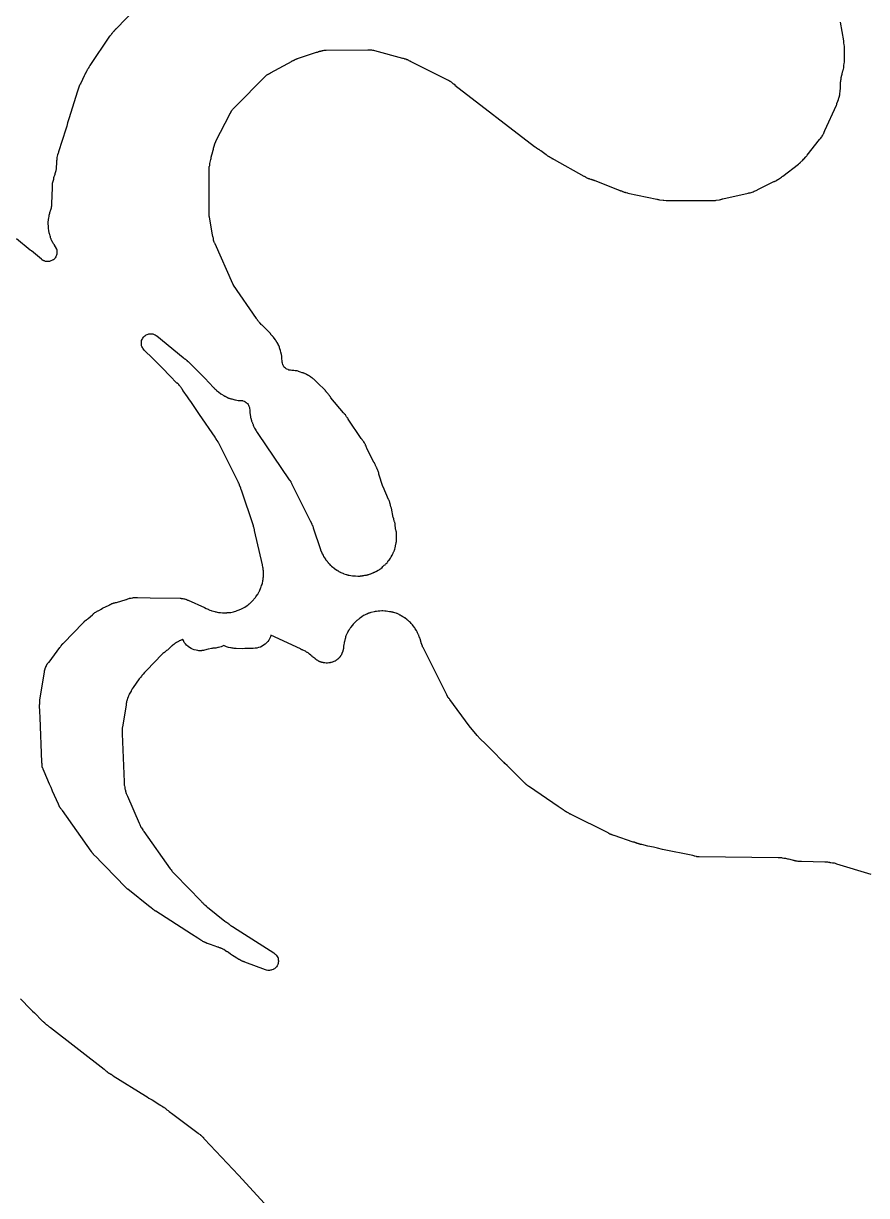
# Model space of a CAD drawing. Header units: millimetres. Extents: x 0 to 300, y 0 to 300.
# Drawn here: x 49.8 to 103.8, y 150 to 225 of the extents above; entities that cross this region are included whole.
import ezdxf

# ---------------------------------------------------------------- set-up
doc = ezdxf.new("R2010")
doc.units = ezdxf.units.MM
doc.layers.add('CUT', color=7, linetype='CONTINUOUS')

msp = doc.modelspace()

# ---------------------------------------------------------------- linework, layer by layer
at = {"layer": 'CUT'}
for points in [[(57.61, 226.62), (55.76, 224.71), (55.76, 224.7), (55.75, 224.69), (55.71, 224.65), (55.7, 224.64), (55.69, 224.63), (55.68, 224.62), (55.65, 224.59), (55.64, 224.58), (55.61, 224.55), (55.61, 224.54), (55.6, 224.53), (55.57, 224.5), (55.57, 224.49), (55.56, 224.48), (55.53, 224.45), (55.51, 224.42), (55.49, 224.4), (55.49, 224.39), (55.48, 224.39), (55.45, 224.35), (55.45, 224.34), (55.43, 224.31), (55.4, 224.28), (55.38, 224.26), (55.35, 224.22), (55.33, 224.2), (54.06, 222.33), (54.05, 222.3), (54.02, 222.26), (54.01, 222.24), (54.01, 222.23), (54.01, 222.22), (53.97, 222.18), (53.97, 222.17), (53.95, 222.14), (53.94, 222.12), (53.91, 222.08), (53.9, 222.06), (53.89, 222.03), (53.87, 221.99), (53.86, 221.97), (53.85, 221.96), (53.82, 221.92), (53.78, 221.83), (53.77, 221.82), (53.76, 221.8), (53.75, 221.78), (53.75, 221.77), (53.74, 221.75), (53.74, 221.74), (53.73, 221.73), (53.73, 221.72), (53.71, 221.68), (53.48, 221.21), (53.45, 221.14), (53.44, 221.13), (53.42, 221.1), (53.41, 221.08), (53.39, 221.02), (53.31, 220.81), (53.29, 220.76), (53.29, 220.74), (53.28, 220.73), (53.28, 220.72), (53.28, 220.71), (53.27, 220.69), (52.72, 218.91), (52.64, 218.66), (52.58, 218.46), (52.52, 218.25), (52.06, 216.8), (52.06, 216.79), (52.05, 216.77), (52.04, 216.72), (52.03, 216.71), (52.02, 216.68), (52, 216.62), (51.96, 216.44), (51.96, 216.41), (51.94, 216.29), (51.93, 216.24), (51.93, 216.19), (51.93, 216.13), (51.92, 216.08), (51.92, 216.05), (51.92, 216.03), (51.9, 215.85), (51.9, 215.8), (51.9, 215.74), (51.9, 215.69), (51.9, 215.67), (51.89, 215.63), (51.89, 215.62), (51.88, 215.6), (51.88, 215.57), (51.87, 215.55), (51.87, 215.54), (51.86, 215.52), (51.86, 215.51), (51.85, 215.49), (51.84, 215.45), (51.83, 215.43), (51.83, 215.4), (51.82, 215.36), (51.82, 215.35), (51.82, 215.34), (51.8, 215.31), (51.79, 215.29), (51.78, 215.26), (51.76, 215.2), (51.74, 215.15), (51.73, 215.09), (51.73, 215.05), (51.73, 215.03), (51.68, 214.85), (51.66, 214.77), (51.66, 214.73), (51.66, 214.7), (51.66, 214.68), (51.65, 214.62), (51.65, 214.57), (51.65, 214.51), (51.61, 213.49), (51.6, 213.43), (51.6, 213.39), (51.6, 213.36), (51.6, 213.34), (51.6, 213.32), (51.6, 213.31), (51.59, 213.28), (51.59, 213.24), (51.58, 213.2), (51.57, 213.14), (51.56, 213.11), (51.55, 213.09), (51.54, 213.07), (51.53, 213.03), (51.52, 213.02), (51.52, 213.01), (51.5, 212.96), (51.49, 212.91), (51.47, 212.87), (51.44, 212.73), (51.44, 212.7), (51.41, 212.54), (51.4, 212.5), (51.39, 212.44), (51.39, 212.41), (51.39, 212.38), (51.38, 212.35), (51.38, 212.29), (51.38, 212.24), (51.38, 212.21), (51.39, 212.02), (51.39, 211.98), (51.39, 211.93), (51.4, 211.88), (51.42, 211.79), (51.42, 211.76), (51.42, 211.74), (51.44, 211.64), (51.45, 211.59), (51.47, 211.54), (51.48, 211.51), (51.51, 211.43), (51.52, 211.4), (51.52, 211.39), (51.53, 211.33), (51.55, 211.28), (51.56, 211.25), (51.57, 211.22), (51.59, 211.17), (51.61, 211.13), (51.62, 211.12), (51.62, 211.11), (51.63, 211.1), (51.64, 211.08), (51.64, 211.07), (51.65, 211.06), (51.72, 210.94), (51.74, 210.91), (51.75, 210.9), (51.75, 210.89), (51.76, 210.88), (51.77, 210.87), (51.78, 210.85), (51.78, 210.84), (51.85, 210.73), (51.88, 210.66), (51.89, 210.64), (51.93, 210.57), (51.94, 210.55), (51.95, 210.48), (51.95, 210.47), (51.96, 210.42), (51.96, 210.38), (51.95, 210.32), (51.94, 210.25), (51.93, 210.19), (51.91, 210.14), (51.88, 210.09), (51.85, 210.03), (51.82, 209.99), (51.79, 209.96), (51.73, 209.9), (51.71, 209.89), (51.66, 209.87), (51.64, 209.86), (51.57, 209.82), (51.52, 209.8), (51.49, 209.79), (51.42, 209.79), (51.35, 209.78), (51.32, 209.78), (51.29, 209.79), (51.22, 209.79), (51.19, 209.8), (51.16, 209.82), (51.14, 209.82), (51.11, 209.84), (51.1, 209.84), (51.09, 209.85), (51.05, 209.87), (51.03, 209.88), (51.02, 209.88), (51.01, 209.89), (51, 209.9), (50.98, 209.92), (50.96, 209.93), (50.32, 210.46), (50.24, 210.52), (49.36, 211.24)], [(104.08, 170.56), (101.88, 171.22), (101.8, 171.25), (101.74, 171.27), (101.67, 171.28), (101.61, 171.28), (101.6, 171.28), (101.51, 171.29), (101.48, 171.3), (101.46, 171.3), (101.44, 171.31), (101.43, 171.31), (101.41, 171.32), (101.37, 171.32), (101.32, 171.33), (101.23, 171.34), (101.16, 171.34), (101.11, 171.34), (99.63, 171.38), (99.58, 171.38), (99.57, 171.38), (99.56, 171.38), (99.55, 171.38), (99.54, 171.38), (99.53, 171.38), (99.51, 171.38), (99.45, 171.39), (99.4, 171.39), (99.35, 171.4), (99.28, 171.41), (99.27, 171.41), (99.26, 171.41), (99.25, 171.41), (99.23, 171.42), (99.22, 171.42), (99.21, 171.43), (99.18, 171.43), (99.16, 171.44), (99.12, 171.45), (98.9, 171.5), (98.88, 171.51), (98.87, 171.51), (98.8, 171.53), (98.77, 171.53), (98.76, 171.53), (98.74, 171.54), (98.68, 171.56), (98.63, 171.57), (98.62, 171.57), (98.58, 171.58), (98.53, 171.58), (98.52, 171.58), (98.5, 171.58), (98.4, 171.6), (98.36, 171.61), (98.35, 171.61), (98.31, 171.61), (98.3, 171.61), (98.26, 171.62), (98.24, 171.62), (98.21, 171.62), (98.19, 171.62), (98.17, 171.62), (98.14, 171.62), (98.12, 171.62), (93.07, 171.68), (93.06, 171.68), (92.97, 171.69), (92.96, 171.69), (92.94, 171.69), (92.93, 171.69), (92.9, 171.7), (92.88, 171.7), (92.79, 171.72), (92.77, 171.73), (92.73, 171.74), (92.67, 171.76), (90.73, 172.16), (90.41, 172.23), (90.15, 172.29), (89.79, 172.37), (89.41, 172.46), (89.39, 172.46), (89.37, 172.47), (89.35, 172.48), (89.34, 172.48), (89.32, 172.48), (89.3, 172.49), (89.28, 172.49), (89.28, 172.5), (89.27, 172.5), (89.26, 172.5), (89.25, 172.5), (89.24, 172.5), (89.23, 172.5), (89.23, 172.51), (89.22, 172.51), (89.21, 172.51), (89.2, 172.51), (89.19, 172.52), (89.18, 172.52), (89.17, 172.52), (89.16, 172.53), (89.15, 172.53), (89.14, 172.53), (89.13, 172.53), (89.11, 172.54), (89.1, 172.54), (89.09, 172.54), (89.09, 172.55), (89.08, 172.55), (89.07, 172.55), (89.06, 172.55), (89.05, 172.56), (89.04, 172.56), (89.03, 172.57), (89.02, 172.57), (89, 172.58), (88.99, 172.58), (88.98, 172.59), (88.95, 172.6), (88.93, 172.61), (88.92, 172.61), (88.91, 172.61), (88.89, 172.62), (88.88, 172.62), (88.87, 172.62), (88.87, 172.63), (88.84, 172.63), (87.62, 173.04), (87.6, 173.05), (87.54, 173.07), (87.51, 173.08), (87.49, 173.09), (87.48, 173.09), (87.46, 173.1), (87.44, 173.11), (87.41, 173.12), (87.39, 173.13), (87.38, 173.13), (87.36, 173.14), (87.34, 173.15), (87.33, 173.16), (87.32, 173.16), (87.31, 173.17), (87.28, 173.18), (87.24, 173.21), (84.88, 174.39), (84.86, 174.4), (84.85, 174.41), (84.83, 174.41), (84.81, 174.42), (84.8, 174.43), (84.79, 174.43), (84.78, 174.44), (84.75, 174.46), (84.73, 174.47), (84.69, 174.49), (84.63, 174.52), (84.62, 174.53), (84.61, 174.53), (84.6, 174.54), (84.59, 174.54), (84.58, 174.55), (84.58, 174.56), (84.56, 174.57), (84.55, 174.57), (84.53, 174.58), (84.52, 174.58), (84.52, 174.59), (84.51, 174.59), (84.5, 174.59), (84.47, 174.62), (84.46, 174.62), (84.44, 174.64), (84.43, 174.65), (84.4, 174.67), (84.38, 174.68), (84.36, 174.69), (84.05, 174.9), (82.2, 176.17), (82.18, 176.19), (82.17, 176.19), (82.16, 176.19), (82.15, 176.2), (82.14, 176.2), (82.13, 176.21), (82.12, 176.22), (82.09, 176.25), (82.08, 176.25), (82.04, 176.29), (82.03, 176.29), (82.02, 176.3), (82, 176.32), (81.99, 176.33), (81.98, 176.34), (81.94, 176.38), (81.93, 176.39), (81.89, 176.42), (81.88, 176.42), (81.86, 176.44), (80.78, 177.52), (80.64, 177.66), (80.59, 177.71), (80.55, 177.74), (79.8, 178.5), (79.39, 178.91), (79.06, 179.24), (78.86, 179.44), (78.34, 180.06), (77.12, 181.75), (77.09, 181.79), (77.07, 181.8), (77.06, 181.81), (77.05, 181.82), (77.05, 181.83), (77.03, 181.85), (77.01, 181.87), (77, 181.88), (77, 181.89), (76.99, 181.89), (76.99, 181.9), (76.99, 181.91), (76.98, 181.91), (76.98, 181.92), (76.97, 181.95), (76.96, 181.97), (76.94, 181.98), (76.94, 181.99), (76.94, 182), (76.92, 182.03), (76.91, 182.04), (75.4, 185.09), (75.37, 185.12), (75.37, 185.13), (75.37, 185.14), (75.35, 185.19), (75.33, 185.22), (75.32, 185.24), (75.31, 185.27), (75.31, 185.28), (75.31, 185.29), (75.31, 185.3), (75.3, 185.31), (75.3, 185.32), (75.29, 185.33), (75.29, 185.34), (75.29, 185.35), (75.28, 185.36), (75.28, 185.37), (75.28, 185.38), (75.28, 185.39), (75.27, 185.4), (75.27, 185.41), (75.27, 185.42), (75.27, 185.43), (75.26, 185.45), (75.25, 185.47), (75.25, 185.48), (75.25, 185.49), (75.2, 185.63), (75.18, 185.68), (75.18, 185.69), (75.17, 185.72), (75.16, 185.73), (75.15, 185.75), (75.15, 185.76), (75.14, 185.78), (75.13, 185.83), (75.12, 185.86), (75.11, 185.89), (75.09, 185.94), (75.05, 186.02), (75.03, 186.04), (75.03, 186.05), (75.02, 186.07), (75.01, 186.08), (75.01, 186.09), (75, 186.11), (74.97, 186.17), (74.9, 186.28), (74.9, 186.29), (74.89, 186.3), (74.87, 186.33), (74.86, 186.35), (74.83, 186.39), (74.77, 186.47), (74.71, 186.53), (74.68, 186.57), (74.64, 186.62), (74.59, 186.67), (74.52, 186.73), (74.44, 186.8), (74.41, 186.84), (74.37, 186.86), (74.22, 186.97), (74.2, 186.98), (74.18, 187), (74.15, 187.02), (74.14, 187.03), (74.12, 187.04), (74.1, 187.05), (74, 187.11), (73.94, 187.15), (73.93, 187.15), (73.91, 187.16), (73.9, 187.16), (73.89, 187.17), (73.88, 187.17), (73.86, 187.19), (73.78, 187.23), (73.73, 187.25), (73.72, 187.25), (73.67, 187.27), (73.59, 187.3), (73.53, 187.32), (73.51, 187.32), (73.48, 187.33), (73.45, 187.34), (73.43, 187.34), (73.42, 187.34), (73.39, 187.35), (73.35, 187.36), (73.34, 187.36), (73.29, 187.37), (73.25, 187.37), (73.04, 187.4), (72.99, 187.41), (72.96, 187.41), (72.95, 187.41), (72.83, 187.42), (72.75, 187.42), (72.62, 187.41), (72.61, 187.41), (72.58, 187.41), (72.56, 187.41), (72.52, 187.4), (72.42, 187.38), (72.41, 187.38), (72.39, 187.38), (72.34, 187.38), (72.27, 187.36), (72.07, 187.31), (72.06, 187.31), (72.05, 187.31), (72, 187.3), (71.98, 187.29), (71.94, 187.28), (71.91, 187.27), (71.9, 187.26), (71.86, 187.25), (71.84, 187.24), (71.81, 187.23), (71.8, 187.23), (71.79, 187.22), (71.74, 187.19), (71.69, 187.17), (71.65, 187.15), (71.65, 187.14), (71.64, 187.14), (71.59, 187.12), (71.48, 187.05), (71.46, 187.03), (71.44, 187.02), (71.43, 187.01), (71.42, 187.01), (71.41, 187), (71.4, 186.99), (71.38, 186.98), (71.33, 186.94), (71.3, 186.91), (71.28, 186.9), (71.25, 186.88), (71.21, 186.84), (71.2, 186.84), (71.16, 186.8), (71.03, 186.67), (70.93, 186.57), (70.87, 186.51), (70.75, 186.35), (70.72, 186.31), (70.7, 186.27), (70.69, 186.26), (70.69, 186.25), (70.67, 186.23), (70.67, 186.22), (70.63, 186.17), (70.59, 186.1), (70.57, 186.06), (70.56, 186.04), (70.5, 185.92), (70.48, 185.87), (70.46, 185.82), (70.44, 185.77), (70.44, 185.74), (70.43, 185.71), (70.42, 185.68), (70.41, 185.65), (70.36, 185.47), (70.35, 185.41), (70.34, 185.35), (70.32, 185.27), (70.32, 185.23), (70.31, 185.19), (70.31, 185.18), (70.3, 185.12), (70.3, 185.1), (70.3, 185.06), (70.3, 185.05), (70.3, 185.04), (70.3, 185.03), (70.3, 185.02), (70.3, 185.01), (70.3, 185), (70.29, 184.98), (70.29, 184.96), (70.28, 184.93), (70.28, 184.92), (70.28, 184.9), (70.27, 184.88), (70.27, 184.87), (70.27, 184.86), (70.26, 184.85), (70.26, 184.83), (70.25, 184.82), (70.24, 184.81), (70.23, 184.79), (70.23, 184.78), (70.22, 184.76), (70.21, 184.74), (70.21, 184.73), (70.2, 184.72), (70.2, 184.71), (70.19, 184.68), (70.18, 184.67), (70.18, 184.65), (70.17, 184.63), (70.17, 184.62), (70.16, 184.6), (70.14, 184.56), (70.12, 184.54), (70.11, 184.53), (70.08, 184.49), (70.07, 184.48), (70.07, 184.47), (70.06, 184.46), (70.05, 184.45), (70.03, 184.43), (70.02, 184.42), (69.99, 184.39), (69.98, 184.38), (69.96, 184.36), (69.95, 184.35), (69.94, 184.34), (69.89, 184.31), (69.86, 184.28), (69.85, 184.28), (69.84, 184.26), (69.82, 184.25), (69.81, 184.24), (69.76, 184.21), (69.75, 184.21), (69.68, 184.18), (69.63, 184.16), (69.6, 184.15), (69.57, 184.14), (69.52, 184.12), (69.47, 184.11), (69.44, 184.1), (69.36, 184.09), (69.27, 184.08), (69.19, 184.08), (69.1, 184.09), (69.06, 184.09), (69.05, 184.1), (69.04, 184.1), (69.03, 184.1), (69.02, 184.1), (69.01, 184.11), (68.99, 184.11), (68.97, 184.12), (68.95, 184.12), (68.94, 184.13), (68.93, 184.13), (68.92, 184.13), (68.91, 184.13), (68.89, 184.14), (68.86, 184.15), (68.85, 184.15), (68.83, 184.16), (68.82, 184.16), (68.81, 184.17), (68.8, 184.17), (68.79, 184.17), (68.76, 184.18), (68.75, 184.19), (68.72, 184.2), (68.7, 184.21), (68.68, 184.22), (68.67, 184.22), (68.65, 184.24), (68.61, 184.27), (68.6, 184.27), (68.58, 184.29), (68.57, 184.3), (68.56, 184.3), (68.55, 184.31), (68.55, 184.32), (68.53, 184.34), (68.52, 184.34), (68.5, 184.36), (68.49, 184.36), (68.46, 184.39), (68.42, 184.41), (68.4, 184.43), (68.38, 184.44), (68.36, 184.46), (68.32, 184.49), (68.29, 184.52), (68.28, 184.52), (68.25, 184.55), (68.24, 184.57), (68.21, 184.58), (68.13, 184.66), (68.08, 184.7), (68.04, 184.73), (67.99, 184.76), (67.97, 184.77), (67.94, 184.78), (67.92, 184.8), (67.86, 184.84), (67.7, 184.92), (67.67, 184.93), (67.65, 184.94), (67.64, 184.94), (67.6, 184.96), (67.59, 184.96), (67.59, 184.97), (67.56, 184.98), (67.55, 184.99), (65.66, 185.86), (65.63, 185.77), (65.58, 185.67), (65.52, 185.56), (65.45, 185.47), (65.38, 185.38), (65.29, 185.3), (65.19, 185.23), (65.09, 185.16), (64.98, 185.11), (64.87, 185.07), (64.76, 185.04), (64.64, 185.03), (64.52, 185.02), (64.28, 185.02), (64.15, 185.01), (64.06, 185.01), (64.02, 185.01), (63.98, 185.01), (63.86, 185), (63.43, 185.01), (63.31, 185.02), (63.23, 185.03), (63.18, 185.04), (63.12, 185.05), (63.06, 185.06), (62.94, 185.08), (62.81, 185.13), (62.76, 185.15), (62.68, 185.18), (62.64, 185.21), (62.59, 185.18), (62.51, 185.15), (62.46, 185.13), (62.3, 185.08), (62.26, 185.07), (62.12, 185.04), (61.97, 185.03), (61.96, 185.03), (61.93, 185.03), (61.89, 185.02), (61.85, 185.01), (61.65, 184.97), (61.64, 184.97), (61.4, 184.91), (61.33, 184.89), (61.32, 184.89), (61.29, 184.88), (61.25, 184.88), (61.23, 184.88), (61.22, 184.87), (61.21, 184.87), (61.17, 184.87), (61.1, 184.87), (61.05, 184.87), (60.98, 184.88), (60.87, 184.9), (60.75, 184.93), (60.64, 184.97), (60.54, 185.02), (60.44, 185.08), (60.35, 185.15), (60.26, 185.23), (60.18, 185.32), (60.11, 185.41), (60.06, 185.52), (60.02, 185.6), (60, 185.59), (59.9, 185.54), (59.87, 185.53), (59.84, 185.52), (59.79, 185.5), (59.77, 185.49), (59.75, 185.47), (59.74, 185.47), (59.7, 185.44), (59.62, 185.4), (59.61, 185.4), (59.59, 185.39), (59.55, 185.36), (59.54, 185.36), (59.53, 185.35), (59.5, 185.33), (59.48, 185.31), (59.47, 185.3), (59.46, 185.3), (59.42, 185.28), (59.42, 185.27), (59.41, 185.26), (59.4, 185.25), (59.39, 185.25), (59.38, 185.23), (59.37, 185.23), (59.36, 185.22), (59.33, 185.19), (59.32, 185.18), (59.31, 185.17), (59.29, 185.16), (59.25, 185.13), (59.03, 184.92), (58.98, 184.89), (58.94, 184.86), (58.93, 184.85), (58.9, 184.82), (58.88, 184.81), (58.84, 184.77), (58.83, 184.76), (58.82, 184.75), (58.79, 184.73), (58.74, 184.69), (58.7, 184.65), (57.69, 183.61), (57.69, 183.6), (57.65, 183.56), (57.59, 183.5), (57.56, 183.48), (57.47, 183.38), (57.44, 183.34), (57.43, 183.32), (57.41, 183.3), (57.41, 183.29), (57.4, 183.28), (57.36, 183.24), (57.32, 183.18), (57.31, 183.17), (57.31, 183.16), (57.3, 183.15), (57.29, 183.14), (57.27, 183.12), (57.26, 183.12), (57.23, 183.07), (56.83, 182.51), (56.78, 182.44), (56.75, 182.4), (56.72, 182.35), (56.7, 182.31), (56.7, 182.29), (56.59, 182.09), (56.59, 182.08), (56.56, 182.03), (56.54, 181.98), (56.53, 181.96), (56.52, 181.92), (56.51, 181.91), (56.5, 181.87), (56.43, 181.66), (56.42, 181.63), (56.4, 181.57), (56.39, 181.5), (56.39, 181.48), (56.39, 181.44), (56.38, 181.4), (56.18, 180.1), (56.18, 180.09), (56.17, 180.07), (56.16, 180.03), (56.16, 180.01), (56.15, 179.98), (56.14, 179.93), (56.14, 179.87), (56.14, 179.58), (56.14, 179.56), (56.26, 176.49), (56.26, 176.43), (56.26, 176.38), (56.27, 176.27), (56.28, 176.22), (56.3, 176.14), (56.3, 176.11), (56.3, 176.09), (56.31, 176.05), (56.31, 176.04), (56.32, 175.99), (56.34, 175.92), (56.34, 175.91), (56.35, 175.86), (56.36, 175.84), (56.37, 175.79), (56.39, 175.74), (56.47, 175.56), (57.22, 173.83), (57.24, 173.8), (57.26, 173.75), (57.28, 173.69), (57.3, 173.64), (57.33, 173.59), (57.37, 173.54), (57.38, 173.53), (57.45, 173.42), (57.46, 173.39), (57.49, 173.35), (57.51, 173.31), (59.21, 170.92), (59.21, 170.91), (59.23, 170.89), (59.24, 170.87), (59.25, 170.86), (59.26, 170.85), (59.32, 170.78), (59.34, 170.75), (59.35, 170.73), (59.37, 170.71), (59.39, 170.68), (59.43, 170.63), (59.48, 170.59), (59.5, 170.57), (59.52, 170.55), (61.18, 168.84), (61.19, 168.84), (61.21, 168.82), (61.24, 168.78), (61.29, 168.74), (61.3, 168.74), (61.3, 168.73), (61.33, 168.69), (61.37, 168.66), (61.48, 168.56), (61.51, 168.54), (61.51, 168.53), (61.52, 168.52), (61.53, 168.51), (61.56, 168.49), (61.58, 168.47), (61.6, 168.45), (62.7, 167.56), (62.76, 167.53), (62.77, 167.53), (62.77, 167.52), (62.79, 167.51), (62.8, 167.5), (62.81, 167.49), (62.82, 167.49), (62.83, 167.48), (62.84, 167.48), (62.86, 167.46), (62.87, 167.45), (62.88, 167.45), (62.89, 167.44), (62.9, 167.44), (62.91, 167.44), (62.93, 167.41), (62.94, 167.41), (62.97, 167.37), (62.98, 167.37), (63.02, 167.33), (63.03, 167.33), (63.07, 167.29), (63.08, 167.29), (63.12, 167.26), (63.14, 167.25), (63.15, 167.25), (63.18, 167.23), (63.19, 167.22), (63.2, 167.22), (63.21, 167.21), (63.24, 167.2), (63.27, 167.18), (65.84, 165.53), (65.91, 165.48), (65.96, 165.44), (65.99, 165.41), (66.02, 165.36), (66.1, 165.24), (66.11, 165.21), (66.12, 165.14), (66.13, 165.08), (66.14, 165.02), (66.14, 164.98), (66.13, 164.91), (66.12, 164.85), (66.1, 164.79), (66.08, 164.75), (66.06, 164.71), (66.01, 164.64), (65.98, 164.6), (65.95, 164.57), (65.88, 164.52), (65.83, 164.49), (65.8, 164.47), (65.72, 164.44), (65.67, 164.42), (65.62, 164.42), (65.56, 164.41), (65.49, 164.41), (65.45, 164.41), (65.38, 164.43), (65.31, 164.45), (63.98, 164.94), (63.96, 164.95), (63.92, 164.96), (63.91, 164.97), (63.89, 164.98), (63.87, 164.99), (63.86, 164.99), (63.85, 164.99), (63.84, 165), (63.82, 165.01), (63.81, 165.01), (63.78, 165.02), (63.77, 165.02), (63.76, 165.03), (63.75, 165.04), (63.74, 165.04), (63.73, 165.04), (63.72, 165.05), (63.71, 165.06), (63.7, 165.07), (63.69, 165.07), (63.68, 165.08), (63.67, 165.09), (63.66, 165.09), (63.64, 165.1), (63.62, 165.11), (63.6, 165.12), (63.58, 165.13), (63.57, 165.14), (63.56, 165.14), (63.56, 165.15), (63.54, 165.16), (63.52, 165.17), (63.47, 165.2), (63.3, 165.31), (63.2, 165.37), (63.06, 165.46), (62.94, 165.55), (62.93, 165.56), (62.92, 165.57), (62.89, 165.59), (62.88, 165.59), (62.87, 165.61), (62.86, 165.61), (62.85, 165.61), (62.84, 165.62), (62.83, 165.62), (62.82, 165.63), (62.81, 165.63), (62.8, 165.64), (62.79, 165.64), (62.77, 165.65), (62.75, 165.66), (62.74, 165.67), (62.64, 165.74), (62.58, 165.78), (62.56, 165.79), (62.51, 165.81), (62.5, 165.81), (62.45, 165.83), (62.43, 165.84), (62.4, 165.85), (62.37, 165.86), (62.33, 165.87), (62.32, 165.88), (62.31, 165.88), (62.29, 165.89), (62.27, 165.9), (62.26, 165.9), (62.02, 165.99), (61.79, 166.07), (61.65, 166.12), (61.59, 166.14), (61.57, 166.14), (61.55, 166.15), (61.54, 166.16), (61.53, 166.16), (61.52, 166.17), (61.51, 166.17), (61.5, 166.17), (61.49, 166.17), (61.48, 166.18), (61.47, 166.19), (61.45, 166.2), (61.41, 166.22), (61.4, 166.22), (61.38, 166.23), (61.37, 166.23), (61.36, 166.24), (61.35, 166.24), (61.34, 166.25), (61.3, 166.27), (61.28, 166.28), (61.27, 166.29), (61.25, 166.3), (61.17, 166.35), (60.97, 166.48), (60.58, 166.73), (58.28, 168.2), (58.27, 168.2), (58.26, 168.21), (58.25, 168.21), (58.25, 168.22), (58.24, 168.22), (58.23, 168.23), (58.22, 168.24), (58.21, 168.25), (58.2, 168.25), (58.19, 168.26), (58.19, 168.27), (58.17, 168.28), (58.16, 168.28), (58.13, 168.31), (58.12, 168.32), (58.07, 168.36), (58.02, 168.4), (58, 168.42), (57.98, 168.43), (57.97, 168.43), (57.96, 168.44), (57.94, 168.46), (57.93, 168.47), (56.5, 169.61), (56.47, 169.62), (56.46, 169.63), (56.45, 169.64), (56.44, 169.65), (56.43, 169.66), (56.42, 169.67), (56.41, 169.67), (56.41, 169.68), (56.4, 169.68), (56.39, 169.69), (56.37, 169.71), (56.36, 169.72), (56.35, 169.73), (56.35, 169.74), (55.05, 171.08), (54.76, 171.37), (54.5, 171.63), (54.3, 171.84), (54.29, 171.85), (54.29, 171.86), (54.28, 171.87), (54.27, 171.87), (54.27, 171.88), (54.26, 171.89), (54.24, 171.91), (54.23, 171.93), (54.22, 171.94), (54.21, 171.96), (54.2, 171.97), (54.18, 171.99), (54.17, 172.01), (54.16, 172.02), (54.15, 172.04), (52.31, 174.65), (52.28, 174.69), (52.26, 174.7), (52.25, 174.71), (52.24, 174.72), (52.22, 174.76), (52.21, 174.76), (52.2, 174.77), (52.2, 174.78), (52.19, 174.79), (52.18, 174.8), (52.17, 174.82), (52.16, 174.84), (52.15, 174.85), (52.15, 174.86), (52.14, 174.87), (52.14, 174.88), (52.13, 174.89), (52.12, 174.9), (52.12, 174.91), (52.11, 174.92), (52.1, 174.93), (52.1, 174.94), (52.1, 174.95), (52.09, 174.96), (52.09, 174.97), (52.08, 174.98), (52.08, 174.99), (52.08, 175), (52.07, 175), (52.07, 175.01), (52.07, 175.02), (52.06, 175.04), (52.05, 175.05), (51.68, 175.89), (51.65, 175.95), (51.59, 176.11), (51.49, 176.33), (51.13, 177.15), (51.11, 177.2), (51.11, 177.21), (51.1, 177.22), (51.09, 177.25), (51.09, 177.26), (51.08, 177.27), (51.07, 177.3), (51.07, 177.31), (51.05, 177.36), (51.04, 177.37), (51.04, 177.38), (51.03, 177.42), (51.02, 177.43), (51.02, 177.44), (51.02, 177.45), (51.02, 177.46), (51.01, 177.51), (51.01, 177.52), (51, 177.55), (51, 177.56), (51, 177.57), (51, 177.58), (51, 177.59), (51, 177.65), (50.99, 177.67), (50.99, 177.69), (50.99, 177.71), (50.99, 177.73), (50.88, 180.6), (50.86, 180.99), (50.86, 181.05), (50.85, 181.29), (50.85, 181.33), (50.85, 181.36), (50.85, 181.38), (50.85, 181.4), (50.86, 181.47), (50.86, 181.53), (50.86, 181.59), (50.86, 181.6), (50.86, 181.61), (50.86, 181.64), (50.86, 181.66), (50.87, 181.71), (51.15, 183.52), (51.15, 183.53), (51.16, 183.54), (51.16, 183.55), (51.16, 183.56), (51.16, 183.57), (51.17, 183.59), (51.17, 183.6), (51.18, 183.63), (51.18, 183.64), (51.19, 183.65), (51.19, 183.67), (51.19, 183.68), (51.2, 183.69), (51.2, 183.71), (51.2, 183.72), (51.21, 183.73), (51.21, 183.74), (51.21, 183.75), (51.21, 183.76), (51.22, 183.77), (51.23, 183.8), (51.24, 183.82), (51.24, 183.83), (51.25, 183.85), (51.25, 183.86), (51.26, 183.87), (51.29, 183.92), (51.29, 183.93), (51.29, 183.94), (51.3, 183.95), (51.3, 183.96), (51.31, 183.97), (51.32, 183.98), (51.32, 183.99), (51.34, 184.01), (51.34, 184.02), (51.35, 184.03), (51.36, 184.04), (51.36, 184.05), (51.37, 184.06), (51.38, 184.07), (51.39, 184.09), (51.4, 184.1), (51.41, 184.11), (51.45, 184.15), (52.15, 185.08), (52.18, 185.13), (52.21, 185.17), (52.22, 185.18), (52.22, 185.19), (52.23, 185.2), (52.24, 185.21), (52.25, 185.22), (52.25, 185.23), (52.26, 185.24), (52.27, 185.25), (52.28, 185.26), (52.28, 185.27), (52.29, 185.28), (52.3, 185.29), (52.31, 185.3), (52.32, 185.31), (52.33, 185.32), (52.34, 185.33), (52.34, 185.34), (52.35, 185.34), (52.36, 185.35), (52.36, 185.36), (52.37, 185.36), (53.64, 186.66), (53.68, 186.7), (53.68, 186.71), (53.69, 186.72), (53.7, 186.73), (53.71, 186.74), (53.71, 186.75), (53.72, 186.75), (53.73, 186.76), (53.73, 186.77), (53.74, 186.77), (53.75, 186.78), (53.76, 186.79), (53.77, 186.8), (53.78, 186.8), (53.79, 186.81), (53.8, 186.82), (53.82, 186.84), (53.83, 186.85), (53.84, 186.85), (53.86, 186.86), (53.87, 186.87), (53.91, 186.89), (53.96, 186.93), (54.23, 187.17), (54.27, 187.21), (54.29, 187.24), (54.3, 187.25), (54.31, 187.26), (54.32, 187.27), (54.33, 187.27), (54.38, 187.31), (54.44, 187.35), (54.47, 187.37), (54.52, 187.39), (54.54, 187.41), (54.58, 187.43), (54.59, 187.43), (54.72, 187.5), (54.75, 187.52), (54.78, 187.54), (54.88, 187.59), (55.29, 187.8), (55.34, 187.82), (55.35, 187.83), (55.38, 187.84), (55.4, 187.85), (55.41, 187.85), (55.42, 187.86), (55.44, 187.87), (55.45, 187.88), (55.46, 187.88), (55.47, 187.89), (55.49, 187.9), (55.5, 187.9), (55.51, 187.9), (55.56, 187.92), (55.57, 187.92), (55.58, 187.92), (55.59, 187.93), (55.61, 187.93), (55.64, 187.94), (55.66, 187.94), (55.71, 187.96), (55.72, 187.96), (55.77, 187.97), (56.38, 188.15), (56.41, 188.16), (56.45, 188.17), (56.5, 188.19), (56.55, 188.21), (56.56, 188.22), (56.57, 188.22), (56.58, 188.22), (56.59, 188.22), (56.6, 188.23), (56.61, 188.23), (56.64, 188.23), (56.68, 188.24), (56.71, 188.24), (56.8, 188.26), (56.81, 188.26), (56.82, 188.26), (56.83, 188.27), (56.84, 188.27), (56.85, 188.27), (56.88, 188.27), (56.89, 188.27), (56.9, 188.27), (56.91, 188.27), (56.94, 188.27), (56.95, 188.27), (56.96, 188.27), (57, 188.27), (57.11, 188.27), (57.92, 188.26), (59.84, 188.23), (59.85, 188.23), (59.87, 188.23), (59.89, 188.23), (59.9, 188.23), (59.92, 188.22), (59.94, 188.22), (59.96, 188.22), (59.97, 188.22), (59.98, 188.22), (59.99, 188.22), (60, 188.22), (60.01, 188.22), (60.01, 188.21), (60.02, 188.21), (60.08, 188.2), (60.09, 188.2), (60.1, 188.2), (60.11, 188.2), (60.12, 188.2), (60.13, 188.19), (60.18, 188.18), (60.19, 188.17), (60.2, 188.17), (60.21, 188.17), (60.24, 188.16), (60.26, 188.15), (60.3, 188.13), (60.32, 188.12), (60.33, 188.12), (60.35, 188.12), (61.41, 187.63), (61.52, 187.58), (61.63, 187.53), (61.64, 187.53), (61.66, 187.52), (61.71, 187.5), (61.74, 187.48), (61.84, 187.44), (61.87, 187.43), (61.89, 187.43), (61.9, 187.43), (62.07, 187.38), (62.11, 187.37), (62.12, 187.36), (62.13, 187.36), (62.16, 187.36), (62.21, 187.35), (62.31, 187.33), (62.37, 187.32), (62.38, 187.32), (62.42, 187.32), (62.55, 187.3), (62.61, 187.3), (62.79, 187.3), (62.81, 187.3), (62.83, 187.3), (62.85, 187.31), (63.03, 187.33), (63.07, 187.33), (63.09, 187.33), (63.27, 187.37), (63.33, 187.38), (63.41, 187.41), (63.46, 187.43), (63.5, 187.44), (63.56, 187.46), (63.73, 187.53), (63.78, 187.55), (63.94, 187.64), (63.99, 187.67), (64.14, 187.77), (64.19, 187.81), (64.26, 187.87), (64.28, 187.88), (64.33, 187.92), (64.34, 187.93), (64.37, 187.96), (64.5, 188.09), (64.54, 188.13), (64.57, 188.17), (64.63, 188.23), (64.66, 188.27), (64.7, 188.32), (64.8, 188.47), (64.83, 188.52), (64.84, 188.53), (64.85, 188.57), (64.9, 188.66), (64.91, 188.67), (64.92, 188.68), (64.93, 188.71), (64.94, 188.73), (64.95, 188.76), (64.99, 188.86), (64.99, 188.87), (65, 188.88), (65, 188.89), (65.01, 188.9), (65.02, 188.93), (65.03, 188.96), (65.06, 189.04), (65.09, 189.12), (65.09, 189.13), (65.11, 189.19), (65.14, 189.33), (65.14, 189.36), (65.14, 189.37), (65.14, 189.38), (65.15, 189.39), (65.15, 189.4), (65.15, 189.41), (65.15, 189.42), (65.15, 189.43), (65.16, 189.53), (65.17, 189.61), (65.17, 189.64), (65.18, 189.65), (65.18, 189.66), (65.18, 189.67), (65.18, 189.85), (65.18, 189.91), (65.18, 189.92), (65.17, 189.94), (65.17, 189.97), (65.17, 189.99), (65.16, 190.05), (65.16, 190.07), (65.16, 190.09), (65.16, 190.11), (65.16, 190.15), (65.15, 190.16), (65.14, 190.23), (65.12, 190.34), (65.11, 190.37), (64.61, 192.57), (64.61, 192.58), (64.61, 192.59), (64.61, 192.6), (64.6, 192.64), (64.59, 192.68), (64.58, 192.72), (64.57, 192.76), (64.56, 192.79), (64.55, 192.81), (64.54, 192.84), (64.54, 192.85), (64.53, 192.87), (63.77, 195.15), (63.76, 195.18), (63.74, 195.24), (63.73, 195.27), (63.64, 195.48), (63.64, 195.5), (63.62, 195.55), (63.6, 195.59), (63.59, 195.6), (63.58, 195.63), (63.57, 195.65), (62.32, 198.15), (62.3, 198.19), (62.27, 198.24), (62.16, 198.41), (62.15, 198.42), (62.15, 198.43), (62.15, 198.44), (62.13, 198.46), (62.12, 198.46), (62.11, 198.48), (62.1, 198.51), (62.08, 198.54), (61.08, 200), (60.52, 200.82), (60.44, 200.94), (60.32, 201.12), (60.04, 201.51), (60.04, 201.52), (60.02, 201.54), (60.02, 201.55), (60.01, 201.56), (60, 201.58), (59.99, 201.6), (59.98, 201.61), (59.98, 201.62), (59.97, 201.63), (59.96, 201.64), (59.95, 201.65), (59.94, 201.67), (59.93, 201.68), (59.9, 201.72), (59.86, 201.77), (59.85, 201.78), (59.85, 201.79), (59.83, 201.82), (59.82, 201.83), (59.81, 201.83), (59.8, 201.84), (59.8, 201.85), (59.79, 201.86), (59.75, 201.91), (59.71, 201.95), (59.7, 201.96), (59.69, 201.97), (59.68, 201.98), (59.67, 201.99), (59.66, 202), (59.65, 202), (59.64, 202.01), (59.62, 202.03), (59.21, 202.45), (59.19, 202.47), (58.72, 202.95), (58.09, 203.58), (57.55, 204.12), (57.5, 204.17), (57.46, 204.23), (57.43, 204.29), (57.4, 204.34), (57.38, 204.39), (57.37, 204.43), (57.37, 204.49), (57.36, 204.56), (57.37, 204.63), (57.37, 204.7), (57.38, 204.73), (57.41, 204.79), (57.43, 204.85), (57.46, 204.89), (57.49, 204.94), (57.53, 204.99), (57.58, 205.03), (57.63, 205.06), (57.67, 205.09), (57.73, 205.11), (57.79, 205.14), (57.83, 205.15), (57.89, 205.15), (57.96, 205.16), (58.03, 205.15), (58.09, 205.15), (58.13, 205.14), (58.18, 205.12), (58.24, 205.09), (58.3, 205.06), (58.35, 205.02), (60.03, 203.64), (60.08, 203.6), (60.09, 203.6), (60.14, 203.56), (60.15, 203.56), (60.16, 203.55), (60.17, 203.54), (60.18, 203.54), (60.2, 203.52), (60.24, 203.49), (60.25, 203.48), (60.26, 203.47), (60.27, 203.47), (60.28, 203.46), (60.29, 203.45), (60.29, 203.44), (60.3, 203.43), (60.35, 203.39), (61.42, 202.31), (61.99, 201.73), (62, 201.73), (62.01, 201.71), (62.03, 201.69), (62.07, 201.64), (62.12, 201.6), (62.14, 201.58), (62.18, 201.53), (62.23, 201.49), (62.28, 201.45), (62.29, 201.44), (62.45, 201.32), (62.5, 201.29), (62.65, 201.2), (62.71, 201.16), (62.72, 201.16), (62.73, 201.16), (62.74, 201.15), (62.75, 201.15), (62.76, 201.14), (62.77, 201.14), (62.79, 201.12), (62.87, 201.08), (62.88, 201.07), (62.89, 201.07), (62.92, 201.06), (62.94, 201.05), (62.98, 201.04), (62.99, 201.03), (63.02, 201.02), (63.04, 201.02), (63.08, 201), (63.1, 201), (63.13, 200.99), (63.14, 200.99), (63.15, 200.99), (63.34, 200.94), (63.39, 200.93), (63.56, 200.9), (63.61, 200.89), (63.65, 200.89), (63.66, 200.89), (63.7, 200.89), (63.76, 200.88), (63.83, 200.88), (63.86, 200.87), (63.94, 200.84), (63.98, 200.82), (64.01, 200.8), (64.07, 200.76), (64.12, 200.72), (64.15, 200.69), (64.19, 200.63), (64.22, 200.59), (64.25, 200.53), (64.27, 200.48), (64.28, 200.44), (64.29, 200.38), (64.3, 200.3), (64.31, 200.13), (64.31, 200.1), (64.34, 199.86), (64.35, 199.8), (64.37, 199.75), (64.39, 199.69), (64.39, 199.68), (64.41, 199.61), (64.42, 199.57), (64.44, 199.52), (64.45, 199.5), (64.47, 199.46), (64.47, 199.45), (64.48, 199.43), (64.48, 199.42), (64.48, 199.41), (64.49, 199.39), (64.51, 199.35), (64.51, 199.34), (64.51, 199.33), (64.52, 199.3), (64.53, 199.27), (64.54, 199.26), (64.54, 199.25), (64.54, 199.24), (64.56, 199.21), (64.58, 199.16), (64.61, 199.11), (64.68, 199), (64.69, 198.99), (64.69, 198.98), (64.7, 198.97), (64.71, 198.95), (64.73, 198.93), (64.74, 198.9), (64.76, 198.88), (64.76, 198.87), (64.78, 198.84), (64.82, 198.77), (66.83, 195.82), (66.85, 195.8), (66.86, 195.79), (66.88, 195.77), (66.89, 195.76), (66.89, 195.75), (66.9, 195.73), (66.92, 195.7), (66.93, 195.69), (66.94, 195.66), (66.95, 195.64), (66.97, 195.6), (66.98, 195.58), (68.2, 193.15), (68.21, 193.14), (68.22, 193.09), (68.23, 193.09), (68.23, 193.08), (68.24, 193.06), (68.24, 193.04), (68.25, 193.03), (68.26, 193.01), (68.26, 193), (68.27, 192.99), (68.27, 192.98), (68.28, 192.96), (68.3, 192.91), (68.31, 192.9), (68.31, 192.89), (68.32, 192.88), (68.32, 192.87), (68.32, 192.86), (68.33, 192.85), (68.33, 192.84), (68.35, 192.8), (68.35, 192.79), (68.35, 192.78), (68.37, 192.74), (68.37, 192.73), (68.83, 191.36), (68.84, 191.33), (68.92, 191.13), (68.94, 191.08), (68.99, 190.98), (69, 190.96), (69.02, 190.93), (69.03, 190.91), (69.14, 190.74), (69.15, 190.72), (69.18, 190.69), (69.18, 190.68), (69.21, 190.64), (69.25, 190.6), (69.26, 190.59), (69.26, 190.58), (69.27, 190.56), (69.28, 190.56), (69.32, 190.52), (69.32, 190.51), (69.37, 190.46), (69.38, 190.46), (69.39, 190.44), (69.4, 190.44), (69.41, 190.41), (69.45, 190.36), (69.49, 190.32), (69.54, 190.28), (69.61, 190.23), (69.64, 190.2), (69.65, 190.19), (69.68, 190.17), (69.69, 190.17), (69.7, 190.15), (69.73, 190.13), (69.88, 190.03), (69.89, 190.03), (69.89, 190.02), (69.9, 190.02), (69.91, 190.02), (69.95, 189.99), (69.96, 189.99), (70, 189.95), (70.01, 189.95), (70.08, 189.91), (70.09, 189.91), (70.11, 189.9), (70.14, 189.89), (70.26, 189.83), (70.3, 189.82), (70.33, 189.8), (70.48, 189.75), (70.49, 189.75), (70.54, 189.73), (70.57, 189.73), (70.58, 189.73), (70.61, 189.72), (70.62, 189.72), (70.66, 189.71), (70.67, 189.71), (70.78, 189.69), (70.87, 189.67), (70.93, 189.66), (70.99, 189.66), (71.01, 189.66), (71.03, 189.66), (71.06, 189.66), (71.23, 189.65), (71.26, 189.65), (71.31, 189.65), (71.37, 189.65), (71.4, 189.66), (71.43, 189.66), (71.46, 189.66), (71.52, 189.67), (71.55, 189.68), (71.56, 189.68), (71.6, 189.69), (71.67, 189.7), (71.68, 189.7), (71.72, 189.71), (71.73, 189.71), (71.78, 189.72), (71.81, 189.73), (71.84, 189.74), (71.86, 189.74), (71.87, 189.74), (71.89, 189.75), (71.91, 189.76), (71.92, 189.76), (71.96, 189.77), (71.97, 189.77), (72.04, 189.8), (72.05, 189.8), (72.17, 189.85), (72.2, 189.86), (72.23, 189.89), (72.24, 189.89), (72.25, 189.89), (72.26, 189.9), (72.29, 189.91), (72.3, 189.91), (72.31, 189.92), (72.32, 189.92), (72.34, 189.93), (72.37, 189.94), (72.4, 189.95), (72.43, 189.97), (72.44, 189.98), (72.45, 189.98), (72.46, 189.99), (72.47, 189.99), (72.49, 190.01), (72.49, 190.02), (72.5, 190.02), (72.51, 190.02), (72.52, 190.03), (72.53, 190.03), (72.55, 190.04), (72.58, 190.06), (72.6, 190.07), (72.64, 190.1), (72.68, 190.13), (72.69, 190.14), (72.78, 190.21), (72.83, 190.26), (72.87, 190.3), (72.89, 190.32), (72.91, 190.34), (72.96, 190.38), (73, 190.42), (73.03, 190.45), (73.09, 190.51), (73.12, 190.55), (73.13, 190.57), (73.15, 190.59), (73.15, 190.6), (73.16, 190.6), (73.16, 190.61), (73.17, 190.61), (73.17, 190.62), (73.2, 190.65), (73.28, 190.76), (73.29, 190.79), (73.3, 190.8), (73.33, 190.83), (73.33, 190.84), (73.36, 190.88), (73.42, 190.99), (73.43, 191.01), (73.44, 191.03), (73.46, 191.07), (73.48, 191.12), (73.48, 191.13), (73.5, 191.18), (73.52, 191.22), (73.54, 191.25), (73.55, 191.27), (73.57, 191.32), (73.59, 191.38), (73.61, 191.45), (73.62, 191.5), (73.62, 191.51), (73.63, 191.55), (73.63, 191.56), (73.63, 191.59), (73.64, 191.63), (73.65, 191.68), (73.66, 191.72), (73.67, 191.75), (73.68, 191.81), (73.69, 191.86), (73.69, 191.87), (73.69, 191.93), (73.7, 192.03), (73.7, 192.07), (73.7, 192.16), (73.7, 192.24), (73.7, 192.36), (73.7, 192.42), (73.69, 192.49), (73.68, 192.51), (73.67, 192.55), (73.66, 192.58), (73.64, 192.7), (73.63, 192.76), (73.63, 192.79), (73.62, 192.83), (73.62, 192.85), (73.62, 192.87), (73.62, 192.94), (73.6, 193.02), (73.59, 193.06), (73.58, 193.1), (73.57, 193.13), (73.55, 193.17), (73.52, 193.32), (73.5, 193.38), (73.49, 193.41), (73.37, 193.99), (73.35, 194.05), (73.34, 194.09), (73.28, 194.29), (73.28, 194.3), (73.27, 194.32), (73.27, 194.34), (73.26, 194.37), (73.26, 194.39), (73.25, 194.42), (73.24, 194.45), (73.23, 194.48), (73.22, 194.5), (73.21, 194.52), (73.21, 194.53), (73.19, 194.55), (72.84, 195.37), (72.84, 195.38), (72.83, 195.39), (72.57, 196.18), (72.57, 196.21), (72.56, 196.25), (72.54, 196.31), (72.52, 196.37), (72.5, 196.41), (72.49, 196.44), (72.48, 196.46), (72.47, 196.48), (72.46, 196.51), (72.45, 196.53), (72.44, 196.54), (72.44, 196.55), (72.44, 196.57), (72.42, 196.6), (72.42, 196.61), (72.4, 196.65), (72.4, 196.66), (72.38, 196.69), (72.36, 196.73), (72.35, 196.76), (72.34, 196.79), (72.31, 196.84), (72.28, 196.89), (72.26, 196.91), (72.25, 196.93), (71.8, 197.83), (71.78, 197.89), (71.75, 197.95), (71.75, 197.96), (71.73, 198.01), (71.72, 198.02), (71.71, 198.06), (71.7, 198.08), (71.69, 198.1), (71.67, 198.13), (71.64, 198.19), (71.6, 198.24), (71.56, 198.29), (71.53, 198.34), (71.5, 198.38), (71.49, 198.39), (71.44, 198.46), (70.61, 199.7), (70.61, 199.71), (70.57, 199.75), (70.57, 199.76), (70.56, 199.77), (70.54, 199.81), (70.5, 199.84), (70.49, 199.85), (70.45, 199.92), (70.42, 199.98), (70.37, 200.02), (70.36, 200.04), (70.31, 200.1), (69.5, 201.07), (69.46, 201.12), (69.42, 201.17), (69.42, 201.18), (69.41, 201.19), (69.4, 201.21), (69.39, 201.23), (69.38, 201.24), (69.35, 201.28), (69.32, 201.32), (69.3, 201.34), (69.24, 201.4), (69.22, 201.43), (69.21, 201.43), (69.21, 201.44), (69.2, 201.45), (69.17, 201.48), (69.16, 201.49), (69.16, 201.5), (69.15, 201.51), (69.14, 201.52), (68.62, 202.05), (68.61, 202.05), (68.6, 202.05), (68.57, 202.08), (68.53, 202.12), (68.49, 202.17), (68.46, 202.19), (68.45, 202.21), (68.42, 202.23), (68.4, 202.25), (68.37, 202.27), (68.32, 202.32), (68.29, 202.34), (68.28, 202.35), (68.27, 202.35), (68.25, 202.37), (68.24, 202.37), (68.24, 202.38), (68.22, 202.38), (68.21, 202.39), (68.21, 202.4), (68.18, 202.41), (68.16, 202.42), (68.16, 202.43), (68.14, 202.45), (68.13, 202.45), (68.11, 202.47), (68.1, 202.47), (68.09, 202.47), (68.08, 202.48), (68.05, 202.5), (68.02, 202.52), (67.99, 202.53), (67.97, 202.54), (67.96, 202.54), (67.96, 202.55), (67.95, 202.55), (67.92, 202.57), (67.87, 202.59), (67.85, 202.6), (67.82, 202.62), (67.77, 202.64), (67.73, 202.65), (67.72, 202.65), (67.71, 202.66), (67.69, 202.67), (67.66, 202.67), (67.55, 202.71), (67.43, 202.75), (67.4, 202.76), (67.34, 202.78), (67.27, 202.79), (67.24, 202.79), (67.21, 202.79), (67.12, 202.81), (67.07, 202.82), (67.02, 202.82), (66.99, 202.82), (66.9, 202.83), (66.83, 202.83), (66.81, 202.84), (66.75, 202.87), (66.67, 202.9), (66.63, 202.92), (66.58, 202.97), (66.52, 203.01), (66.49, 203.05), (66.46, 203.1), (66.44, 203.14), (66.42, 203.2), (66.39, 203.29), (66.37, 203.34), (66.37, 203.4), (66.36, 203.57), (66.36, 203.61), (66.35, 203.68), (66.35, 203.69), (66.35, 203.74), (66.34, 203.79), (66.33, 203.84), (66.29, 203.99), (66.27, 204.06), (66.26, 204.09), (66.22, 204.2), (66.22, 204.21), (66.21, 204.25), (66.2, 204.3), (66.18, 204.36), (66.16, 204.41), (66.13, 204.47), (66.12, 204.49), (66.1, 204.53), (66.06, 204.6), (66.02, 204.65), (66.02, 204.66), (66.01, 204.68), (66, 204.69), (65.97, 204.73), (65.96, 204.74), (65.95, 204.77), (65.87, 204.87), (65.86, 204.89), (65.82, 204.94), (65.78, 204.98), (65.77, 204.99), (65.77, 205), (65.76, 205), (65.76, 205.01), (65.73, 205.04), (65.71, 205.06), (65.69, 205.08), (65.67, 205.1), (65.65, 205.12), (65.65, 205.13), (65.64, 205.15), (65.62, 205.16), (65.62, 205.17), (65.58, 205.22), (65.54, 205.26), (65.2, 205.6), (65.14, 205.67), (65.1, 205.71), (65.06, 205.74), (65.05, 205.75), (65.04, 205.76), (64.97, 205.83), (64.95, 205.85), (64.94, 205.86), (64.87, 205.95), (64.84, 205.99), (64.83, 206), (64.8, 206.04), (64.8, 206.05), (64.79, 206.06), (64.78, 206.07), (64.77, 206.08), (64.76, 206.1), (64.74, 206.13), (63.27, 208.27), (63.25, 208.3), (63.23, 208.32), (63.22, 208.33), (63.21, 208.35), (62.08, 210.92), (62.06, 210.96), (62.06, 210.97), (62.05, 210.98), (62.04, 210.99), (62.03, 211.02), (62.03, 211.03), (62.03, 211.04), (62.02, 211.06), (62.01, 211.07), (62.01, 211.08), (62, 211.09), (62, 211.1), (62, 211.12), (62, 211.13), (61.99, 211.13), (61.99, 211.14), (61.99, 211.15), (61.99, 211.17), (61.98, 211.23), (61.97, 211.28), (61.96, 211.33), (61.95, 211.36), (61.94, 211.37), (61.94, 211.38), (61.92, 211.49), (61.72, 212.63), (61.72, 212.64), (61.71, 212.66), (61.71, 212.68), (61.71, 212.69), (61.71, 212.74), (61.7, 214.66), (61.7, 215.65), (61.7, 215.69), (61.7, 215.7), (61.7, 215.72), (61.7, 215.73), (61.7, 215.74), (61.71, 215.77), (61.71, 215.81), (61.71, 215.82), (61.71, 215.84), (61.71, 215.86), (61.71, 215.87), (61.72, 215.88), (61.74, 215.94), (61.75, 216.01), (61.75, 216.05), (61.75, 216.07), (61.76, 216.14), (61.81, 216.32), (61.82, 216.38), (61.83, 216.43), (61.84, 216.46), (61.93, 216.83), (61.94, 216.86), (61.94, 216.87), (61.95, 216.88), (61.96, 216.91), (61.98, 216.97), (61.99, 217.04), (61.99, 217.05), (62.01, 217.1), (62.03, 217.16), (62.04, 217.23), (62.04, 217.25), (62.04, 217.27), (62.06, 217.3), (62.07, 217.33), (62.07, 217.34), (62.08, 217.35), (62.09, 217.38), (62.1, 217.39), (62.1, 217.4), (62.1, 217.41), (62.11, 217.43), (62.12, 217.44), (62.12, 217.45), (62.12, 217.46), (62.13, 217.48), (62.13, 217.49), (63.02, 219.22), (63.03, 219.25), (63.04, 219.27), (63.06, 219.29), (63.07, 219.31), (63.08, 219.33), (63.09, 219.34), (63.09, 219.35), (63.1, 219.36), (63.11, 219.37), (63.11, 219.38), (63.12, 219.4), (63.14, 219.43), (63.15, 219.44), (63.15, 219.45), (63.16, 219.46), (63.17, 219.47), (63.17, 219.48), (63.2, 219.51), (63.26, 219.58), (65.4, 221.73), (65.42, 221.74), (65.44, 221.75), (65.48, 221.77), (65.5, 221.78), (65.52, 221.79), (65.56, 221.82), (65.57, 221.83), (65.63, 221.86), (67.01, 222.62), (67.02, 222.63), (67.07, 222.65), (67.08, 222.66), (67.1, 222.66), (67.11, 222.67), (67.12, 222.67), (67.13, 222.68), (67.14, 222.68), (67.16, 222.69), (67.17, 222.7), (67.18, 222.7), (67.21, 222.72), (67.24, 222.73), (67.25, 222.74), (67.26, 222.74), (67.27, 222.74), (67.29, 222.75), (67.3, 222.75), (67.31, 222.76), (67.32, 222.76), (67.33, 222.76), (67.34, 222.77), (67.35, 222.78), (67.42, 222.8), (68.57, 223.18), (68.61, 223.19), (68.63, 223.19), (68.67, 223.21), (68.68, 223.21), (68.7, 223.22), (68.71, 223.22), (68.72, 223.22), (68.73, 223.23), (68.74, 223.23), (68.76, 223.24), (68.77, 223.24), (68.79, 223.24), (68.82, 223.25), (68.83, 223.25), (68.84, 223.26), (68.85, 223.26), (68.86, 223.26), (68.87, 223.27), (68.88, 223.27), (68.89, 223.27), (68.9, 223.27), (68.91, 223.28), (68.92, 223.28), (68.93, 223.28), (68.95, 223.29), (68.98, 223.3), (69.01, 223.3), (69.06, 223.31), (69.09, 223.31), (69.11, 223.32), (69.12, 223.32), (69.15, 223.32), (69.16, 223.32), (69.19, 223.32), (71.85, 223.34), (71.91, 223.34), (71.92, 223.34), (71.99, 223.33), (72.01, 223.33), (72.05, 223.33), (72.08, 223.33), (72.09, 223.33), (72.1, 223.33), (72.15, 223.32), (72.16, 223.32), (72.22, 223.31), (72.28, 223.3), (74.08, 222.81), (74.09, 222.81), (74.11, 222.81), (74.13, 222.8), (74.18, 222.79), (74.19, 222.78), (74.21, 222.77), (74.24, 222.76), (74.27, 222.75), (74.29, 222.75), (74.36, 222.72), (74.4, 222.71), (74.42, 222.7), (74.43, 222.69), (74.46, 222.67), (74.48, 222.66), (74.49, 222.66), (74.53, 222.64), (74.56, 222.63), (74.57, 222.62), (74.58, 222.61), (76.96, 221.42), (76.98, 221.41), (77.01, 221.39), (77.04, 221.37), (77.06, 221.37), (77.07, 221.36), (77.1, 221.34), (77.12, 221.33), (77.14, 221.32), (77.16, 221.3), (77.19, 221.29), (77.2, 221.28), (77.22, 221.27), (77.23, 221.25), (77.28, 221.21), (77.29, 221.2), (77.33, 221.17), (77.36, 221.15), (77.39, 221.13), (77.4, 221.13), (77.41, 221.11), (77.42, 221.11), (77.43, 221.09), (77.44, 221.07), (82.52, 217.15), (82.56, 217.13), (82.58, 217.12), (82.61, 217.09), (82.63, 217.08), (82.65, 217.07), (82.66, 217.06), (82.79, 216.98), (82.81, 216.97), (82.83, 216.95), (82.85, 216.94), (82.88, 216.92), (82.93, 216.89), (83.27, 216.63), (83.28, 216.63), (83.32, 216.59), (83.36, 216.55), (83.41, 216.53), (83.42, 216.53), (83.45, 216.51), (83.46, 216.5), (83.47, 216.5), (83.48, 216.49), (83.51, 216.47), (83.53, 216.46), (83.54, 216.46), (83.56, 216.45), (83.57, 216.45), (83.58, 216.44), (83.59, 216.43), (83.6, 216.43), (83.63, 216.4), (83.65, 216.39), (83.66, 216.38), (83.67, 216.38), (83.69, 216.37), (83.71, 216.35), (83.72, 216.35), (83.74, 216.33), (83.78, 216.31), (83.79, 216.31), (85.69, 215.26), (85.7, 215.25), (85.75, 215.22), (85.76, 215.22), (85.77, 215.22), (85.78, 215.21), (85.79, 215.2), (85.82, 215.18), (85.83, 215.17), (85.89, 215.14), (85.92, 215.13), (85.93, 215.13), (85.94, 215.12), (85.97, 215.11), (86, 215.1), (86.01, 215.1), (86.02, 215.09), (86.05, 215.08), (86.06, 215.08), (86.11, 215.06), (86.12, 215.06), (86.15, 215.06), (86.17, 215.05), (86.18, 215.05), (86.19, 215.04), (86.2, 215.04), (86.22, 215.03), (86.24, 215.02), (86.27, 215.01), (86.28, 215.01), (86.29, 215.01), (86.3, 215), (86.31, 215), (86.33, 214.99), (86.34, 214.99), (86.35, 214.99), (86.36, 214.99), (86.38, 214.98), (86.4, 214.97), (87.84, 214.39), (87.89, 214.38), (87.91, 214.37), (87.99, 214.34), (88, 214.34), (88.02, 214.33), (88.04, 214.32), (88.08, 214.31), (88.09, 214.3), (88.14, 214.28), (88.17, 214.27), (88.18, 214.27), (88.22, 214.25), (88.27, 214.23), (88.3, 214.23), (88.32, 214.22), (88.35, 214.22), (88.36, 214.21), (88.37, 214.21), (88.48, 214.18), (88.5, 214.17), (90.36, 213.77), (90.38, 213.77), (90.42, 213.76), (90.43, 213.76), (90.47, 213.75), (90.53, 213.74), (90.77, 213.71), (90.8, 213.71), (90.95, 213.7), (90.99, 213.7), (91.04, 213.7), (93.85, 213.69), (93.93, 213.69), (93.97, 213.69), (94.12, 213.7), (94.17, 213.71), (94.37, 213.74), (94.43, 213.75), (94.47, 213.76), (94.53, 213.78), (94.55, 213.79), (94.59, 213.8), (96.21, 214.17), (96.25, 214.18), (96.33, 214.19), (96.47, 214.23), (96.53, 214.25), (96.59, 214.28), (96.65, 214.3), (96.73, 214.33), (96.77, 214.35), (96.8, 214.38), (96.82, 214.39), (96.88, 214.42), (97.86, 214.9), (97.89, 214.91), (97.92, 214.92), (97.93, 214.93), (97.98, 214.95), (98.05, 214.99), (98.07, 215.01), (98.09, 215.02), (98.1, 215.03), (98.12, 215.04), (98.15, 215.05), (98.34, 215.18), (98.38, 215.22), (98.39, 215.23), (98.42, 215.25), (99.43, 216.02), (99.48, 216.07), (99.49, 216.08), (99.5, 216.08), (99.51, 216.09), (99.54, 216.12), (99.55, 216.12), (99.59, 216.16), (99.61, 216.18), (99.63, 216.2), (99.67, 216.23), (99.71, 216.28), (99.75, 216.33), (99.77, 216.34), (99.9, 216.48), (99.93, 216.52), (99.94, 216.54), (99.96, 216.56), (99.99, 216.59), (100.78, 217.59), (100.82, 217.64), (100.83, 217.65), (100.92, 217.77), (100.95, 217.82), (100.98, 217.87), (100.99, 217.88), (100.99, 217.89), (101.02, 217.94), (101.05, 217.99), (101.06, 218.02), (101.07, 218.05), (101.08, 218.06), (101.12, 218.17), (101.86, 219.79), (101.88, 219.84), (101.89, 219.89), (101.89, 219.9), (101.95, 220.04), (101.96, 220.07), (101.97, 220.1), (101.99, 220.16), (101.99, 220.17), (102, 220.19), (102.02, 220.24), (102.04, 220.3), (102.05, 220.36), (102.06, 220.39), (102.07, 220.45), (102.07, 220.52), (102.07, 220.53), (102.09, 220.68), (102.1, 220.72), (102.1, 220.77), (102.11, 220.82), (102.11, 220.86), (102.13, 221.26), (102.14, 221.34), (102.15, 221.37), (102.15, 221.38), (102.15, 221.39), (102.16, 221.45), (102.16, 221.5), (102.16, 221.51), (102.17, 221.54), (102.17, 221.55), (102.17, 221.56), (102.17, 221.58), (102.18, 221.61), (102.18, 221.63), (102.19, 221.64), (102.19, 221.65), (102.19, 221.66), (102.19, 221.67), (102.2, 221.7), (102.21, 221.72), (102.21, 221.74), (102.22, 221.76), (102.22, 221.79), (102.28, 222), (102.29, 222.03), (102.29, 222.05), (102.31, 222.1), (102.33, 222.19), (102.34, 222.25), (102.34, 222.32), (102.34, 222.33), (102.36, 222.46), (102.36, 222.47), (102.38, 222.55), (102.38, 222.62), (102.38, 223.5), (102.38, 223.57), (102.36, 223.65), (102.36, 223.66), (102.34, 223.79), (102.34, 223.81), (102.34, 223.86), (102.33, 223.91), (102.12, 225.1)], [(49.63, 162.59), (50.27, 161.94), (50.4, 161.81), (50.51, 161.69), (51, 161.19), (51.03, 161.17), (51.04, 161.17), (51.07, 161.14), (51.08, 161.13), (51.09, 161.13), (51.1, 161.12), (51.12, 161.1), (51.13, 161.09), (51.14, 161.08), (51.16, 161.07), (51.19, 161.04), (51.21, 161.01), (51.24, 160.98), (51.27, 160.95), (51.29, 160.94), (51.3, 160.94), (51.34, 160.91), (51.35, 160.9), (51.37, 160.89), (51.38, 160.88), (51.39, 160.87), (51.42, 160.85), (51.42, 160.84), (51.43, 160.83), (51.48, 160.79), (51.49, 160.78), (51.5, 160.78), (51.53, 160.76), (51.55, 160.75), (54.98, 158.08), (55.06, 158.01), (55.06, 158), (55.08, 157.99), (55.09, 157.99), (55.09, 157.98), (55.12, 157.96), (55.13, 157.96), (55.14, 157.96), (55.16, 157.94), (55.16, 157.93), (55.17, 157.92), (55.2, 157.9), (55.22, 157.88), (55.24, 157.86), (55.27, 157.85), (55.28, 157.84), (55.29, 157.84), (55.3, 157.84), (55.33, 157.81), (55.34, 157.81), (55.36, 157.8), (55.37, 157.79), (55.38, 157.78), (55.42, 157.76), (55.43, 157.76), (55.44, 157.75), (55.45, 157.75), (55.46, 157.74), (55.47, 157.73), (55.48, 157.72), (55.5, 157.71), (55.52, 157.7), (55.53, 157.69), (55.56, 157.67), (57.63, 156.38), (57.74, 156.31), (57.85, 156.24), (58.06, 156.12), (58.55, 155.81), (58.56, 155.8), (58.57, 155.79), (58.59, 155.78), (58.65, 155.74), (58.66, 155.74), (58.69, 155.72), (58.69, 155.71), (58.7, 155.71), (58.71, 155.7), (58.72, 155.7), (58.73, 155.69), (58.74, 155.69), (58.74, 155.68), (58.75, 155.68), (58.76, 155.67), (58.77, 155.67), (58.77, 155.66), (58.78, 155.66), (58.79, 155.66), (58.79, 155.65), (58.8, 155.65), (58.8, 155.64), (58.82, 155.63), (58.86, 155.61), (58.9, 155.58), (58.91, 155.57), (58.92, 155.56), (58.94, 155.55), (58.94, 155.54), (58.98, 155.51), (59, 155.49), (59.03, 155.47), (59.04, 155.47), (59.08, 155.44), (59.14, 155.39), (59.38, 155.21), (60.99, 154), (61.02, 153.98), (61.05, 153.96), (61.08, 153.94), (61.12, 153.9), (61.13, 153.89), (61.14, 153.88), (61.15, 153.87), (61.16, 153.87), (61.17, 153.86), (61.18, 153.85), (61.19, 153.84), (61.24, 153.8), (61.28, 153.76), (61.28, 153.75), (61.29, 153.74), (61.3, 153.74), (61.31, 153.73), (61.33, 153.71), (61.34, 153.7), (61.34, 153.69), (61.37, 153.66), (61.38, 153.64), (61.41, 153.6), (63.57, 151.3), (65.72, 148.99)]]:
    msp.add_lwpolyline(points, dxfattribs=at)

doc.saveas('drawing.dxf')
